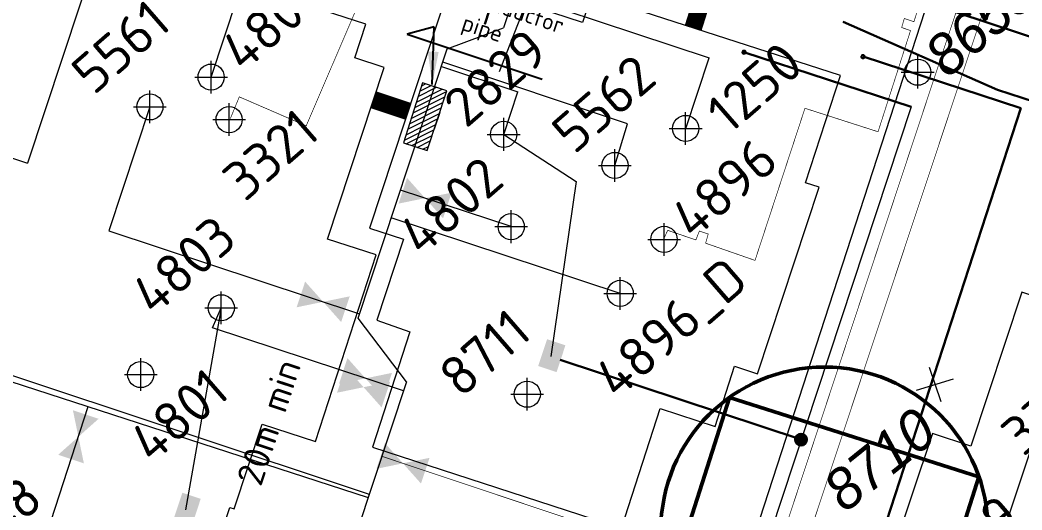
# Model space of a CAD drawing. Header units: millimetres. Extents: x 519 to 9564855, y -810 to 5021775.
# Drawn here: x 9540535.7 to 9540841.9, y 4997751.2 to 4997900.9 of the extents above; entities that cross this region are included whole.
import ezdxf

# ---------------------------------------------------------------- set-up
doc = ezdxf.new("R2010")
doc.units = ezdxf.units.MM
doc.header["$LTSCALE"] = 2
doc.header["$MEASUREMENT"] = 0
doc.header["$PDMODE"] = 2
doc.header["$PDSIZE"] = 5
doc.linetypes.add('1', pattern=[0])
for name, color, linetype in [('Existing roads', 41, 'Continuous'), ('FIBERGLASS', 212, 'Continuous'), ('new 100 wells', 131, 'Continuous'), ('OilColl&Flowlines', 3, 'Continuous'), ('Stage 12 wells.Text&Frame', 52, 'Continuous'), ('Stage8 wlls text', 7, 'Continuous'), ('Wels of 13phase', 200, 'Continuous'), ('Скважины  2018 года', 7, 'Continuous'), ('Скважины - Конфликты наземки', 92, 'Continuous'), ('Скважины 2017г', 221, 'Continuous'), ('Скважины 2019г.', 241, 'Continuous'), ('Скважины на 2013 год.', 21, '1'), ('Скважины на 2014 год', 70, 'Continuous'), ('Скважины на 2015 год', 7, 'Continuous'), ('Скважины на 2016 год.', 40, 'Continuous')]:
    doc.layers.add(name, color=color, linetype=linetype)
for name, color, linetype, lineweight in [('PPLINE_GAS', 4, 'GAS_LINE', 30), ('WELLS(drilled after 2000y)', 6, 'Continuous', 40), ('Скважины на 2023 год (доп.)', 201, 'Continuous', 20), ('Скважины на 2026', 222, 'Continuous', 50), ('Электро', 1, 'Continuous', 30), ('Электроснаб', 1, 'Continuous', 18), ('Электроснабжене', 1, 'Continuous', 18)]:
    doc.layers.add(name, color=color, linetype=linetype, lineweight=lineweight)
doc.styles.add('92051501$0$STANDARD', font='simplex.shx')
doc.styles.add('Elect', font='isocpeur.ttf')
doc.styles.add('GeoApp', font='', dxfattribs={"height": 1})
doc.styles.get("Standard").update_dxf_attribs({"font": 'isocpeur.ttf', "width": 0.5})
doc.styles.get('GeoApp').set_extended_font_data('D431', italic=True)
doc.linetypes.add('GAS_LINE', pattern='A,0.5,-0.2,["G",92051501$0$STANDARD,S=0.1,R=0,X=-0.1,Y=-0.05],-0.05', length=0.75)
doc.dimstyles.new('ISO-25', dxfattribs={"dimtxt": 15, "dimasz": 10, "dimexe": 5, "dimexo": 5, "dimgap": 5, "dimtad": 1, "dimtxsty": 'Standard', "dimblk": 'OBLIQUE', "dimcen": 50, "dimadec": 0, "dimazin": 0, "dimtfac": 1, "dimtmove": 0, "dimatfit": 3, "dimfxl": 0, "dimarcsym": 0})

# ---------------------------------------------------------------- blocks, each defined once
blk = doc.blocks.new('_Oblique')
at = {"color": 0, "linetype": 'ByBlock', "lineweight": -2}
blk.add_line((-0.5, -0.5), (0.5, 0.5), dxfattribs=at)

msp = doc.modelspace()

# ---------------------------------------------------------------- hatches: boundary and pattern name
at = {"layer": 'Existing roads', "lineweight": 0}
h = msp.add_hatch(color=256, dxfattribs=at)
edge = h.paths.add_edge_path(flags=16)
edge.add_line((9542915.00048, 4997805.77889), (9542915.82838, 4997805.50495))
edge = h.paths.add_edge_path(flags=16)
edge.add_line((9542915.0804, 4997806.02041), (9542916.50414, 4997805.54932))
edge = h.paths.add_edge_path(flags=17)
edge.add_line((9542915.16031, 4997806.26193), (9542916.96364, 4997805.66524))
edge = h.paths.add_edge_path(flags=17)
edge.add_line((9542915.24023, 4997806.50345), (9542917.32836, 4997805.81252))
edge = h.paths.add_edge_path(flags=17)
edge.add_line((9542915.32014, 4997806.74496), (9542917.63357, 4997805.97949))
edge = h.paths.add_edge_path(flags=17)
edge.add_line((9542915.40006, 4997806.98648), (9542917.89543, 4997806.16081))
edge = h.paths.add_edge_path(flags=17)
edge.add_line((9542915.47997, 4997807.228), (9542918.12293, 4997806.3535))
edge = h.paths.add_edge_path(flags=17)
edge.add_line((9542915.55988, 4997807.46952), (9542918.32156, 4997806.55573))
edge = h.paths.add_edge_path(flags=17)
edge.add_line((9542915.6398, 4997807.71104), (9542918.49494, 4997806.76633))
edge = h.paths.add_edge_path(flags=17)
edge.add_line((9542915.71971, 4997807.95256), (9542918.64549, 4997806.98447))
edge = h.paths.add_edge_path(flags=17)
edge.add_line((9542915.79963, 4997808.19408), (9542918.77483, 4997807.20964))
edge = h.paths.add_edge_path(flags=17)
edge.add_line((9542915.87954, 4997808.4356), (9542918.88401, 4997807.44147))
edge = h.paths.add_edge_path(flags=17)
edge.add_line((9542916.09053, 4997811.84928), (9542916.91843, 4997811.57535))
edge = h.paths.add_edge_path(flags=17)
edge.add_line((9542915.41477, 4997811.80492), (9542916.83851, 4997811.33383))
edge = h.paths.add_edge_path(flags=17)
edge.add_line((9542914.95527, 4997811.689), (9542916.7586, 4997811.09231))
edge = h.paths.add_edge_path(flags=16)
edge.add_line((9542914.59055, 4997811.54171), (9542916.67869, 4997810.85079))
edge = h.paths.add_edge_path(flags=17)
edge.add_line((9542914.28535, 4997811.37474), (9542916.59877, 4997810.60927))
edge = h.paths.add_edge_path(flags=16)
edge.add_line((9542914.02348, 4997811.19343), (9542916.51886, 4997810.36775))
edge = h.paths.add_edge_path(flags=16)
edge.add_line((9542913.79599, 4997811.00074), (9542916.43894, 4997810.12623))
edge = h.paths.add_edge_path(flags=16)
edge.add_line((9542913.59735, 4997810.7985), (9542916.35903, 4997809.88471))
edge = h.paths.add_edge_path(flags=17)
edge.add_line((9542913.42397, 4997810.58791), (9542916.27911, 4997809.64319))
edge = h.paths.add_edge_path(flags=17)
edge.add_line((9542913.27342, 4997810.36976), (9542916.1992, 4997809.40167))
edge = h.paths.add_edge_path(flags=17)
edge.add_line((9542913.14408, 4997810.1446), (9542916.11928, 4997809.16016))
edge = h.paths.add_edge_path(flags=17)
edge.add_line((9542913.0349, 4997809.91276), (9542916.03937, 4997808.91864))
edge = h.paths.add_edge_path(flags=16)
edge.add_line((9542912.9453, 4997809.67445), (9542918.97361, 4997807.67979))
edge = h.paths.add_edge_path(flags=0)
edge.add_line((9542912.9453, 4997809.67445), (9542918.97361, 4997807.67979))
edge = h.paths.add_edge_path(flags=17)
edge.add_line((9542916.95679, 4997811.69128), (9542914.96213, 4997805.66296))
edge = h.paths.add_edge_path()
edge.add_arc((9542915.95946, 4997808.67712), 3.17487, 0, 360)
h.paths.add_polyline_path([(9541621.30331, 4998240.21534), (9541619.40682, 4998234.52294), (9541668.34915, 4998218.3288), (9541670.24564, 4998224.02121)])
edge = h.paths.add_edge_path()
edge.add_line((9541543.45632, 4998259.65358), (9541545.35281, 4998265.34598))
edge.add_line((9541545.35281, 4998265.34598), (9539882.1273, 4998815.67717))
edge.add_arc((9539884.64036, 4998823.2722), 8, 161.691556, 251.691556, ccw=False)
edge.add_line((9539877.04533, 4998825.78526), (9539870.13442, 4998804.89892))
edge.add_arc((9539877.72945, 4998802.38586), 8, 71.691556, 161.691556, ccw=False)
edge.add_line((9539880.24251, 4998809.9809), (9541543.45632, 4998259.65358))
h.paths.add_polyline_path([(9542731.24197, 4997866.63683), (9542733.13846, 4997872.32923), (9541746.19614, 4998198.89057), (9541744.29964, 4998193.19816)])
edge = h.paths.add_edge_path()
edge.add_line((9542910.0184, 4997814.64503), (9542909.36398, 4997812.66899))
edge.add_line((9542909.36398, 4997812.66899), (9542916.00503, 4997810.46964))
edge.add_arc((9542908.97287, 4997822.57537), 14, 300.1520949, 341.6915561)
edge.add_line((9542922.26418, 4997818.17752), (9542982.04609, 4997998.85197))
edge.add_arc((9542983.94484, 4997998.22371), 2, 71.691556, 161.6915561, ccw=False)
edge.add_line((9542984.57311, 4998000.12246), (9542975.07709, 4998003.26452))
edge.add_arc((9542974.44884, 4998001.36581), 1.99996, -18.3072492, 71.6915562, ccw=False)
edge.add_line((9542976.34757, 4998000.73759), (9542916.56564, 4997820.06306))
edge.add_arc((9542908.97061, 4997822.57612), 8, 277.5258796, 341.691556, ccw=False)
h.paths.add_polyline_path([(9542831.9304, 4997833.32085), (9542833.8167, 4997839.01663), (9542809.08896, 4997847.19859), (9542807.19247, 4997841.50618)])
at = {"layer": 'OilColl&Flowlines', "lineweight": 0}
h = msp.add_hatch(dxfattribs=at)
h.set_pattern_fill('ANSI31', color=0, scale=10, style=0)
h.set_pattern_definition([(26.69156, (9540543.8, 4998191.2), (-0.561484, 1.116797), [])])
h.paths.add_polyline_path([(9540659.40305, 4997871.38035), (9540662.4405, 4997880.5602), (9540658.72817, 4997881.78854), (9540655.80952, 4997872.56939)])
h.paths.add_polyline_path([(9540656.38044, 4997862.24535), (9540659.40305, 4997871.38035), (9540655.80952, 4997872.56939), (9540652.90512, 4997863.39527)])
h.paths.add_polyline_path([(9540659.40305, 4997871.38035), (9540656.38044, 4997862.24535), (9540660.07241, 4997861.02374), (9540663.09502, 4997870.15875)])
h.paths.add_polyline_path([(9540662.4405, 4997880.5602), (9540659.40305, 4997871.38035), (9540663.09502, 4997870.15875), (9540666.13246, 4997879.33859)])
at = {"layer": 'Электро'}
for points in [[(9540694.04706, 4997795.21335), (9540699.65929, 4997793.35636), (9540702.36652, 4997801.53822), (9540696.75429, 4997803.3952)], [(9540582.60356, 4997748.29592), (9540588.21579, 4997746.43893), (9540590.92302, 4997754.62079), (9540585.31079, 4997756.47778)]]:
    msp.add_hatch(color=256, dxfattribs=at).paths.add_polyline_path(points)
h = msp.add_hatch(color=256, dxfattribs=at)
edge = h.paths.add_edge_path()
edge.add_arc((9540774.35935, 4997772.71903), 1.80448, 0, 360)
at = {"layer": 'Электроснаб', "lineweight": 0}
for points in [[(9540694.04706, 4997795.21335), (9540699.65929, 4997793.35636), (9540702.36652, 4997801.53822), (9540696.75429, 4997803.3952)], [(9540582.60356, 4997748.29592), (9540588.21579, 4997746.43893), (9540590.92302, 4997754.62079), (9540585.31079, 4997756.47778)]]:
    msp.add_hatch(color=1, dxfattribs=at).paths.add_polyline_path(points)
h = msp.add_hatch(color=1, dxfattribs=at)
edge = h.paths.add_edge_path()
edge.add_arc((9540774.35935, 4997772.71903), 1.80448, 0, 360)
at = {"layer": 'Электроснабжене', "lineweight": 0}
for points in [[(9540694.04706, 4997795.21335), (9540699.65929, 4997793.35636), (9540702.36652, 4997801.53822), (9540696.75429, 4997803.3952)], [(9540582.60356, 4997748.29592), (9540588.21579, 4997746.43893), (9540590.92302, 4997754.62079), (9540585.31079, 4997756.47778)]]:
    msp.add_hatch(color=1, dxfattribs=at).paths.add_polyline_path(points)
h = msp.add_hatch(color=1, dxfattribs=at)
edge = h.paths.add_edge_path()
edge.add_arc((9540774.35935, 4997772.71903), 1.80448, 0, 360)

# ---------------------------------------------------------------- linework, layer by layer
at = {"layer": 'Existing roads', "lineweight": 0, "const_width": 5.4, "flags": 128}
msp.add_lwpolyline([(9540749.08169, 4997922.74536), (9540741.4164, 4997898.58371)], dxfattribs=at)
at = {"layer": 'Existing roads', "lineweight": 0, "const_width": 5.4}
msp.add_lwpolyline([(9540654.2434, 4997873.06769), (9540643.75412, 4997876.5583)], dxfattribs=at)
at = {"layer": 'FIBERGLASS', "linetype": 'ByBlock', "lineweight": 0, "ltscale": 50, "const_width": 0.2}
for points in [[(9540466.98497, 4996831.68611), (9540917.31082, 4998192.11168), (9541034.93958, 4998152.76924)], [(9541022.7738, 4998152.93167), (9540923.79229, 4998185.64265), (9540472.0617, 4996826.86726)]]:
    msp.add_lwpolyline(points, dxfattribs=at)
at = {"layer": 'new 100 wells', "color": 0, "linetype": 'ByBlock', "lineweight": 0}
msp.add_lwpolyline([(9540652.91493, 4997833.95296), (9540644.73701, 4997809.23746), (9540654.82179, 4997805.62096), (9540654.82179, 4997805.62096)], dxfattribs=at)
msp.add_circle((9540685.8, 4997837.8), 4, dxfattribs=at)
msp.add_point((9540685.8, 4997837.8), dxfattribs=at)
at = {"layer": 'OilColl&Flowlines', "lineweight": 0}
for p, q in [((9540774.73905, 4998174.08535), (9540683.45728, 4997898.58775)), ((9540653.79636, 4997790.3322), (9540556.97488, 4997497.71577))]:
    msp.add_line(p, q, dxfattribs=at)
at = {"layer": 'OilColl&Flowlines', "linetype": 'ByBlock', "lineweight": 0, "ltscale": 80}
msp.add_line((9540594.1, 4997883.5), (9540641.34672, 4998026.29031), dxfattribs=at)
at = {"layer": 'OilColl&Flowlines', "color": 3, "linetype": 'ByBlock', "lineweight": 0}
for p, q in [((9540666.27601, 4997892.152), (9540683.45728, 4997898.58775)), ((9540639.04785, 4997809.86233), (9540666.27601, 4997892.152)), ((9540685.8, 4997837.8), (9540651.99319, 4997848.98606)), ((9540653.79636, 4997790.3322), (9540639.04785, 4997809.86233))]:
    msp.add_line(p, q, dxfattribs=at)
at = {"layer": 'OilColl&Flowlines', "lineweight": 0, "ltscale": 50}
for p, q in [((9540721.33966, 4997869.21467), (9540664.9328, 4997888.09249)), ((9540717.5, 4997856.5), (9540721.33966, 4997869.21467)), ((9540719.1, 4997817.4), (9540649.46437, 4997840.44117))]:
    msp.add_line(p, q, dxfattribs=at)
at = {"layer": 'OilColl&Flowlines', "color": 0, "lineweight": 0}
for p, q in [((9540658.72817, 4997881.78854), (9540652.90512, 4997863.39527)), ((9540666.13246, 4997879.33859), (9540658.72817, 4997881.78854)), ((9540660.07241, 4997861.02374), (9540666.13246, 4997879.33859)), ((9540663.94016, 4997872.71295), (9540662.2409, 4997867.5774)), ((9540663.94016, 4997872.71295), (9540662.2409, 4997867.5774)), ((9540652.90512, 4997863.39527), (9540660.07241, 4997861.02374)), ((9540652.90512, 4997863.39527), (9540660.07241, 4997861.02374))]:
    msp.add_line(p, q, dxfattribs=at)
at = {"layer": 'OilColl&Flowlines', "color": 3, "linetype": 'ByBlock', "lineweight": 0, "ltscale": 5}
msp.add_line((9540541.49, 4997736.62), (9540556.51562, 4997782.83821), dxfattribs=at)
at = {"layer": 'OilColl&Flowlines', "color": 3, "linetype": 'ByBlock', "lineweight": 0, "ltscale": 80, "const_width": 0.2}
msp.add_lwpolyline([(9540646.28227, 4997767.62293), (9540864.83473, 4997694.57632), (9540874.29367, 4997698.41665), (9540928.86951, 4997680.82225), (9540958.36231, 4997693.08436), (9540991.51698, 4997681.62123)], dxfattribs=at)
at = {"layer": 'OilColl&Flowlines', "color": 3, "linetype": 'ByBlock', "lineweight": 0}
for points in [[(9540651.37519, 4997844.83189), (9540653.97496, 4997852.68899), (9540659.47953, 4997846.50897)], [(9540664.9841, 4997840.32895), (9540659.47953, 4997846.50897), (9540667.58387, 4997848.18605)], [(9540620.22938, 4997813.15098), (9540622.82915, 4997821.00809), (9540628.33372, 4997814.82806)], [(9540633.83829, 4997808.64804), (9540628.33372, 4997814.82806), (9540636.43806, 4997816.50515)], [(9540633.17083, 4997789.76109), (9540635.77061, 4997797.6182), (9540641.27517, 4997791.43817)], [(9540632.59199, 4997787.05552), (9540635.19177, 4997794.91262), (9540640.69633, 4997788.7326)], [(9540646.77974, 4997785.25815), (9540641.27517, 4997791.43817), (9540649.37951, 4997793.11526)], [(9540646.2009, 4997782.55257), (9540640.69633, 4997788.7326), (9540648.80067, 4997790.40968)], [(9540644.62035, 4997763.7926), (9540647.22013, 4997771.64971), (9540652.7247, 4997765.46968)], [(9540658.22926, 4997759.28966), (9540652.7247, 4997765.46968), (9540660.82904, 4997767.14677)]]:
    msp.add_solid(points, dxfattribs=at)
at = {"layer": 'OilColl&Flowlines', "lineweight": 0}
for points in [[(9540559.72989, 4997779.08932), (9540553.54986, 4997773.58475), (9540551.87278, 4997781.68909)], [(9540555.22695, 4997765.48041), (9540547.36984, 4997768.08019), (9540553.54986, 4997773.58475)]]:
    msp.add_solid(points, dxfattribs=at)
at = {"layer": 'PPLINE_GAS', "lineweight": 0, "ltscale": 15}
msp.add_line((9540727.45, 4998001.8), (9540682.13, 4997885.12), dxfattribs=at)
at = {"layer": 'PPLINE_GAS', "color": 4, "linetype": 'GAS_LINE', "lineweight": 0, "ltscale": 15}
msp.add_line((9540830.54536, 4997960.24902), (9540736.2, 4997670), dxfattribs=at)
at = {"layer": 'Stage 12 wells.Text&Frame', "color": 0, "linetype": 'ByBlock', "lineweight": 0}
for points in [[(9540629.67776, 4997834.01633), (9540647.01798, 4997886.42241), (9540637.98664, 4997889.41072)], [(9540754.02154, 4997795.16675), (9540761.06255, 4997792.83701), (9540779.91798, 4997849.82241), (9540775.76799, 4997851.19556)], [(9540848.54401, 4997815.54391), (9540841.83745, 4997817.76299), (9540826.23272, 4997770.7029)], [(9540570.51706, 4997696.96088), (9540580.56255, 4997693.63701), (9540599.8629, 4997751.96704), (9540599.8629, 4997751.96704)]]:
    msp.add_lwpolyline(points, dxfattribs=at)
for centre in [(9540599.6, 4997870.5), (9540732.5, 4997833.9)]:
    msp.add_circle(centre, 4, dxfattribs=at)
for p in [(9540599.6, 4997870.5), (9540732.5, 4997833.9)]:
    msp.add_point(p, dxfattribs=at)
at = {"layer": 'Stage8 wlls text', "color": 0, "linetype": 'ByBlock', "lineweight": 0}
msp.add_lwpolyline([(9540599.8629, 4997751.96704), (9540601.16255, 4997751.53701), (9540609.72362, 4997777.41053)], dxfattribs=at)
msp.add_circle((9540572.6, 4997792.6), 4, dxfattribs=at)
msp.add_point((9540572.6, 4997792.6), dxfattribs=at)
at = {"layer": 'WELLS(drilled after 2000y)', "color": 6, "lineweight": 0, "const_width": 0.2}
for points in [[(9540703.60936, 4997998.33746), (9540683.59079, 4997951.25667), (9540680.917, 4997952.394), (9540679.768, 4997949.538), (9540682.449, 4997948.423), (9540669.97645, 4997919.11576), (9540648.761, 4997928.27341), (9540623.155, 4997868.6), (9540602.708, 4997877.463), (9540599.98, 4997870.824)], [(9540824.4771, 4997948.56282), (9540808.84707, 4997900.44441), (9540805.91496, 4997901.39684), (9540805.09474, 4997898.64818), (9540807.813, 4997897.716), (9540797.88487, 4997866.79721), (9540775.553, 4997873.968), (9540760.294, 4997827.485), (9540745.203, 4997832.745), (9540745.992, 4997835.554), (9540743.283, 4997836.443), (9540742.224, 4997833.74), (9540733.607, 4997836.675), (9540732.318, 4997833.873)]]:
    msp.add_lwpolyline(points, dxfattribs=at)
at = {"layer": 'WELLS(drilled after 2000y)', "color": 0, "linetype": 'ByBlock', "lineweight": 0}
msp.add_lwpolyline([(9540637.98664, 4997889.41072), (9540641.39691, 4997899.71734), (9540565.28822, 4997924.36418), (9540564.02571, 4997920.36968)], dxfattribs=at)
msp.add_circle((9540594.1, 4997883.5), 4, dxfattribs=at)
msp.add_point((9540594.1, 4997883.5), dxfattribs=at)
at = {"layer": 'Скважины  2018 года', "color": 3, "linetype": 'ByBlock', "lineweight": 0, "ltscale": 50}
msp.add_line((9540810, 4997665.2), (9540901.62385, 4997942.13618, 0), dxfattribs=at)
at = {"layer": 'Скважины - Конфликты наземки', "linetype": 'ByBlock', "lineweight": 0}
msp.add_circle((9540810, 4997885), 4, dxfattribs=at)
at = {"layer": 'Скважины - Конфликты наземки', "linetype": 'ByBlock', "lineweight": 0, "ltscale": 80}
msp.add_point((9540810, 4997885), dxfattribs=at)
at = {"layer": 'Скважины 2017г', "color": 3, "linetype": 'ByBlock', "lineweight": 0, "ltscale": 40}
msp.add_line((9539357.90921, 4998172.26941, -22.755), (9540642.11419, 4997755.02605), dxfattribs=at)
at = {"layer": 'Скважины 2019г.', "color": 0, "linetype": 'ByBlock', "lineweight": 0}
msp.add_lwpolyline([(9540731.32534, 4997782.18922), (9540748.16707, 4997776.71701), (9540754.02154, 4997795.16675)], dxfattribs=at)
msp.add_circle((9540719.1, 4997817.4), 4, dxfattribs=at)
msp.add_point((9540719.1, 4997817.4), dxfattribs=at)
at = {"layer": 'Скважины на 2013 год.', "color": 3, "linetype": 'ByBlock', "lineweight": 0, "ltscale": 5}
for p, q in [((9540686.92629, 4997909.05759), (9540746.31673, 4997889.40398, 0)), ((9540739.1615, 4997867.77912), (9540746.31673, 4997889.40398, 0)), ((9540664.47705, 4997886.71512), (9540687.80072, 4997878.99774)), ((9540683.5, 4997866), (9540687.80072, 4997878.99774)), ((9540575.4, 4997874.4), (9540562.85894, 4997836.49248)), ((9540562.85894, 4997836.49248), (9540639.47153, 4997811.14277)), ((9540594.52225, 4997806.89295), (9540597.2, 4997813)), ((9540652.89172, 4997787.59817), (9540594.52225, 4997806.89295))]:
    msp.add_line(p, q, dxfattribs=at)
at = {"layer": 'Скважины на 2013 год.', "color": 0, "linetype": 'ByBlock', "lineweight": 0}
for points in [[(9540564.02524, 4997920.36818), (9540559.39546, 4997921.9013), (9540537.97856, 4997857.1555)], [(9540707.54658, 4997900.19809), (9540667.50276, 4997913.37181), (9540642.50229, 4997837.37854), (9540652.91493, 4997833.95296)], [(9540775.76799, 4997851.19556), (9540786.39691, 4997884.01734), (9540710.28822, 4997908.66418), (9540707.54658, 4997900.19809)], [(9540609.72362, 4997777.41053), (9540626.01178, 4997772.13582), (9540644.49691, 4997829.21734), (9540629.67776, 4997834.01633)], [(9540826.23272, 4997770.7029), (9540814.47395, 4997774.63344), (9540795.45261, 4997717.72836), (9540871.45529, 4997692.46028), (9540886.70237, 4997738.3129)]]:
    msp.add_lwpolyline(points, dxfattribs=at)
for centre in [(9540575.4, 4997874.4), (9540739.1, 4997867.8), (9540683.5, 4997866), (9540597.2, 4997813)]:
    msp.add_circle(centre, 4, dxfattribs=at)
for p in [(9540575.4, 4997874.4), (9540683.5, 4997866), (9540739.1, 4997867.8), (9540597.2, 4997813)]:
    msp.add_point(p, dxfattribs=at)
at = {"layer": 'Скважины на 2014 год', "color": 3, "linetype": 'ByBlock', "lineweight": 0}
msp.add_line((9540491.89585, 4997806.08306), (9540642.43611, 4997756.04969), dxfattribs=at)
at = {"layer": 'Скважины на 2014 год', "color": 0, "linetype": 'ByBlock', "lineweight": 0}
msp.add_lwpolyline([(9540499.30278, 4997870.00974), (9540537.97856, 4997857.1555)], dxfattribs=at)
at = {"layer": 'Скважины на 2015 год', "color": 0, "linetype": 'ByBlock', "lineweight": 0, "ltscale": 5}
for p, q in [((9540813.47869, 4997794.83723, 0), (9540817.03164, 4997784.32299, 0)), ((9540809.61945, 4997787.84611, 0), (9540820.89088, 4997791.31412, 0))]:
    msp.add_line(p, q, dxfattribs=at)
at = {"layer": 'Скважины на 2016 год.', "color": 0, "linetype": 'ByBlock', "lineweight": 0}
msp.add_circle((9540717.5, 4997856.5), 4, dxfattribs=at)
msp.add_point((9540717.5, 4997856.5), dxfattribs=at)
at = {"layer": 'Скважины на 2023 год (доп.)', "color": 0, "linetype": 'ByBlock', "lineweight": 0}
msp.add_lwpolyline([(9540654.82179, 4997805.62096), (9540643.38723, 4997770.42898), (9540719.47175, 4997745.70762), (9540731.32534, 4997782.18922)], dxfattribs=at)
msp.add_circle((9540690.7, 4997786.6), 4, dxfattribs=at)
msp.add_point((9540690.7, 4997786.6), dxfattribs=at)
at = {"layer": 'Скважины на 2026', "linetype": 'ByBlock', "ltscale": 50}
msp.add_lwpolyline([(9540734.27913, 4997728.46257), (9540810.50178, 4997704.17044), (9540828.72087, 4997761.33743), (9540752.49822, 4997785.62956)], close=True, dxfattribs=at)
msp.add_circle((9540781.5, 4997744.9), 50, dxfattribs=at)
at = {"layer": 'Электро'}
for p, q in [((9540677.69613, 4997899.66427), (9540681.63515, 4997911.78734)), ((9541681.76418, 4997619.93009, 0), (9540812.9656, 4997906.16572, 0)), ((9540834.35198, 4997879.64548), (9540787.18182, 4997900.3435, 47.36082)), ((9540756.91417, 4997891.10698, 0), (9540808.05409, 4997874.41913, 0)), ((9540793.28748, 4997889.75667, 0), (9540841.51435, 4997874.0194, 0)), ((9540834.35198, 4997879.64548), (9541554.26782, 4997642.43176)), ((9540753.07789, 4997601.83996, 0), (9540841.51435, 4997874.0194, 0)), ((9540700.74738, 4997797.07592), (9540774.35935, 4997772.71903, 0))]:
    msp.add_line(p, q, dxfattribs=at)
msp.add_circle((9540774.35935, 4997772.71903, 0), 1.80448, dxfattribs=at)
for centre, start, end in [((9540756.91417, 4997891.10698, 0), 341.9999999, 161.9999999), ((9540756.91417, 4997891.10698, 0), 161.9999999, 341.9999999), ((9540793.28748, 4997889.75667, 0), 162.0000001, 342.0000001), ((9540793.28748, 4997889.75667, 0), 342.0000001, 162.0000001)]:
    msp.add_arc(centre, 0.5, start, end, dxfattribs=at)
at = {"layer": 'Электроснаб', "color": 1, "lineweight": 0}
for p, q in [((9540677.69613, 4997899.66427), (9540681.63515, 4997911.78734)), ((9540700.74738, 4997797.07592), (9540774.35935, 4997772.71903, 0))]:
    msp.add_line(p, q, dxfattribs=at)
at = {"layer": 'Электроснаб', "color": 1, "linetype": 'ByBlock', "lineweight": 0}
for p, q in [((9541681.76418, 4997619.93009, 0), (9540812.9656, 4997906.16572, 0)), ((9540834.35198, 4997879.64548), (9540787.18182, 4997900.3435, 47.36082)), ((9540756.91417, 4997891.10698, 0), (9540808.05409, 4997874.41913, 0)), ((9540793.28748, 4997889.75667, 0), (9540841.51435, 4997874.0194, 0)), ((9540834.35198, 4997879.64548), (9541554.26782, 4997642.43176)), ((9540753.07789, 4997601.83996, 0), (9540841.51435, 4997874.0194, 0))]:
    msp.add_line(p, q, dxfattribs=at)
at = {"layer": 'Электроснаб', "color": 1, "lineweight": 0, "ltscale": 2}
for p, q in [((9540683.5, 4997866), (9540705.61867, 4997851.61298)), ((9540705.61867, 4997851.61298), (9540697.94586, 4997798.07037)), ((9540597.2, 4997813), (9540586.2687, 4997751.31041))]:
    msp.add_line(p, q, dxfattribs=at)
at = {"layer": 'Электроснаб', "color": 1, "lineweight": 0}
msp.add_circle((9540774.35935, 4997772.71903, 0), 1.80448, dxfattribs=at)
for centre, start, end in [((9540756.91417, 4997891.10698, 0), 341.9999999, 161.9999999), ((9540756.91417, 4997891.10698, 0), 161.9999999, 341.9999999), ((9540793.28748, 4997889.75667, 0), 162.0000001, 342.0000001), ((9540793.28748, 4997889.75667, 0), 342.0000001, 162.0000001)]:
    msp.add_arc(centre, 0.5, start, end, dxfattribs=at)
at = {"layer": 'Электроснабжене', "color": 1, "lineweight": 0}
for p, q in [((9540677.69613, 4997899.66427), (9540681.63515, 4997911.78734)), ((9540700.74738, 4997797.07592), (9540774.35935, 4997772.71903, 0))]:
    msp.add_line(p, q, dxfattribs=at)
at = {"layer": 'Электроснабжене', "color": 1, "linetype": 'ByBlock', "lineweight": 0}
for p, q in [((9541681.76418, 4997619.93009, 0), (9540812.9656, 4997906.16572, 0)), ((9540834.35198, 4997879.64548), (9540787.18182, 4997900.3435, 47.36082)), ((9540756.91417, 4997891.10698, 0), (9540808.05409, 4997874.41913, 0)), ((9540793.28748, 4997889.75667, 0), (9540841.51435, 4997874.0194, 0)), ((9540834.35198, 4997879.64548), (9541554.26782, 4997642.43176)), ((9540808.05409, 4997874.41913, 0), (9540730.39313, 4997639.62222, 0)), ((9540753.07789, 4997601.83996, 0), (9540841.51435, 4997874.0194, 0))]:
    msp.add_line(p, q, dxfattribs=at)
at = {"layer": 'Электроснабжене', "color": 1, "lineweight": 0, "ltscale": 2}
for p, q in [((9540683.5, 4997866), (9540705.61867, 4997851.61298)), ((9540705.61867, 4997851.61298), (9540697.94586, 4997798.07037)), ((9540597.2, 4997813), (9540586.2687, 4997751.31041))]:
    msp.add_line(p, q, dxfattribs=at)
at = {"layer": 'Электроснабжене', "color": 1, "lineweight": 0}
msp.add_circle((9540774.35935, 4997772.71903, 0), 1.80448, dxfattribs=at)
for centre, start, end in [((9540756.91417, 4997891.10698, 0), 341.9999999, 161.9999999), ((9540756.91417, 4997891.10698, 0), 161.9999999, 341.9999999), ((9540793.28748, 4997889.75667, 0), 162.0000001, 342.0000001), ((9540793.28748, 4997889.75667, 0), 342.0000001, 162.0000001)]:
    msp.add_arc(centre, 0.5, start, end, dxfattribs=at)

# ---------------------------------------------------------------- texts
at = {"layer": 'new 100 wells', "color": 0, "linetype": 'ByBlock', "lineweight": 0, "style": 'Elect'}
msp.add_text('4802', height=12, rotation=41, dxfattribs=at).set_placement((9540658.28562, 4997828.32118))
at = {"layer": 'OilColl&Flowlines', "color": 0, "lineweight": 0, "insert": (9540669.7745, 4997896.61533), "char_height": 5, "width": 3.9676193, "attachment_point": 7, "rotation": 341.691556, "style": 'Elect'}
msp.add_mtext('conductor pipe', dxfattribs=at)
at = {"layer": 'Stage 12 wells.Text&Frame', "color": 0, "linetype": 'ByBlock', "lineweight": 0, "style": 'Elect'}
for s, p in [('3321', (9540604.45095, 4997845.06604)), ('4896', (9540741.33681, 4997833.37894)), ('3322', (9540842.30155, 4997767.22327))]:
    msp.add_text(s, height=12, rotation=41, dxfattribs=at).set_placement(p)
at = {"layer": 'Stage8 wlls text', "color": 0, "linetype": 'ByBlock', "lineweight": 0, "style": 'Elect'}
msp.add_text('4801', height=12, rotation=41, dxfattribs=at).set_placement((9540575.98243, 4997764.98779))
at = {"layer": 'WELLS(drilled after 2000y)', "color": 0, "linetype": 'ByBlock', "lineweight": 0, "style": 'Elect'}
msp.add_text('4800', height=12, rotation=41, dxfattribs=at).set_placement((9540603.85847, 4997884.59755))
at = {"layer": 'Wels of 13phase', "color": 0, "linetype": 'ByBlock', "lineweight": 0, "style": 'Elect'}
msp.add_text('3348', height=12, rotation=41, dxfattribs=at).set_placement((9540517.11671, 4997730.3398))
at = {"layer": 'Скважины - Конфликты наземки', "lineweight": 35, "style": 'GeoApp'}
for s, rotation, p in [('8655', 40.8868203, (9540819.14213, 4997882.875, 47.36082)), ('8710', 38.8332141, (9540787.77117, 4997750.10079))]:
    msp.add_text(s, height=12.5, rotation=rotation, dxfattribs=at).set_placement(p)
at = {"layer": 'Скважины 2019г.', "color": 0, "linetype": 'ByBlock', "lineweight": 0, "style": 'Elect'}
msp.add_text('4896_D', height=12, rotation=41, dxfattribs=at).set_placement((9540718.04493, 4997784.66539))
at = {"layer": 'Скважины на 2013 год.', "color": 0, "linetype": 'ByBlock', "lineweight": 0, "style": 'Elect'}
for s, p in [('5561', (9540558.25671, 4997877.7008)), ('2829', (9540672.00312, 4997867.59014)), ('1250', (9540752.33567, 4997865.61169)), ('4803', (9540576.50544, 4997810.13436)), ('4809', (9540815.78305, 4997724.55025))]:
    msp.add_text(s, height=12, rotation=41, dxfattribs=at).set_placement(p)
at = {"layer": 'Скважины на 2016 год.', "color": 0, "linetype": 'ByBlock', "lineweight": 0, "style": 'Elect'}
msp.add_text('5562', height=12, rotation=41, dxfattribs=at).set_placement((9540705.02871, 4997859.5871, 0))
at = {"layer": 'Скважины на 2023 год (доп.)', "color": 0, "linetype": 'ByBlock', "lineweight": 0, "style": 'Elect'}
msp.add_text('8711', height=12, rotation=41, dxfattribs=at).set_placement((9540670.44872, 4997785.0313))
at = {"layer": 'Электро', "ltscale": 25}
msp.add_text('20m min', height=8, rotation=71.6915561, dxfattribs=at).set_placement((9540609.32195, 4997758.09255, 0))
at = {"layer": 'Электроснаб', "color": 1, "lineweight": 0, "ltscale": 25}
msp.add_text('20m min', height=8, rotation=71.6915561, dxfattribs=at).set_placement((9540609.32195, 4997758.09255, 0))
at = {"layer": 'Электроснабжене', "color": 1, "lineweight": 0, "ltscale": 25}
msp.add_text('20m min', height=8, rotation=71.6915561, dxfattribs=at).set_placement((9540609.32195, 4997758.09255, 0))

# ---------------------------------------------------------------- leaders
at = {"layer": 'OilColl&Flowlines', "color": 0, "lineweight": 0, "annotation_type": 0, "has_hookline": 1, "hookline_direction": 0, "text_width": 28.5, "horizontal_direction": (0.949379, -0.314132, 0)}
msp.add_leader([(9540661.6326, 4997881.25967), (9540662.24607, 4997898.89509), (9540653.96315, 4997896.58042), (9540663.45695, 4997893.4391)], dimstyle='ISO-25', override={"dimgap": 5, "dimtad": 1, "dimtxsty": 'Elect'}, dxfattribs=at)

doc.saveas('drawing.dxf')
